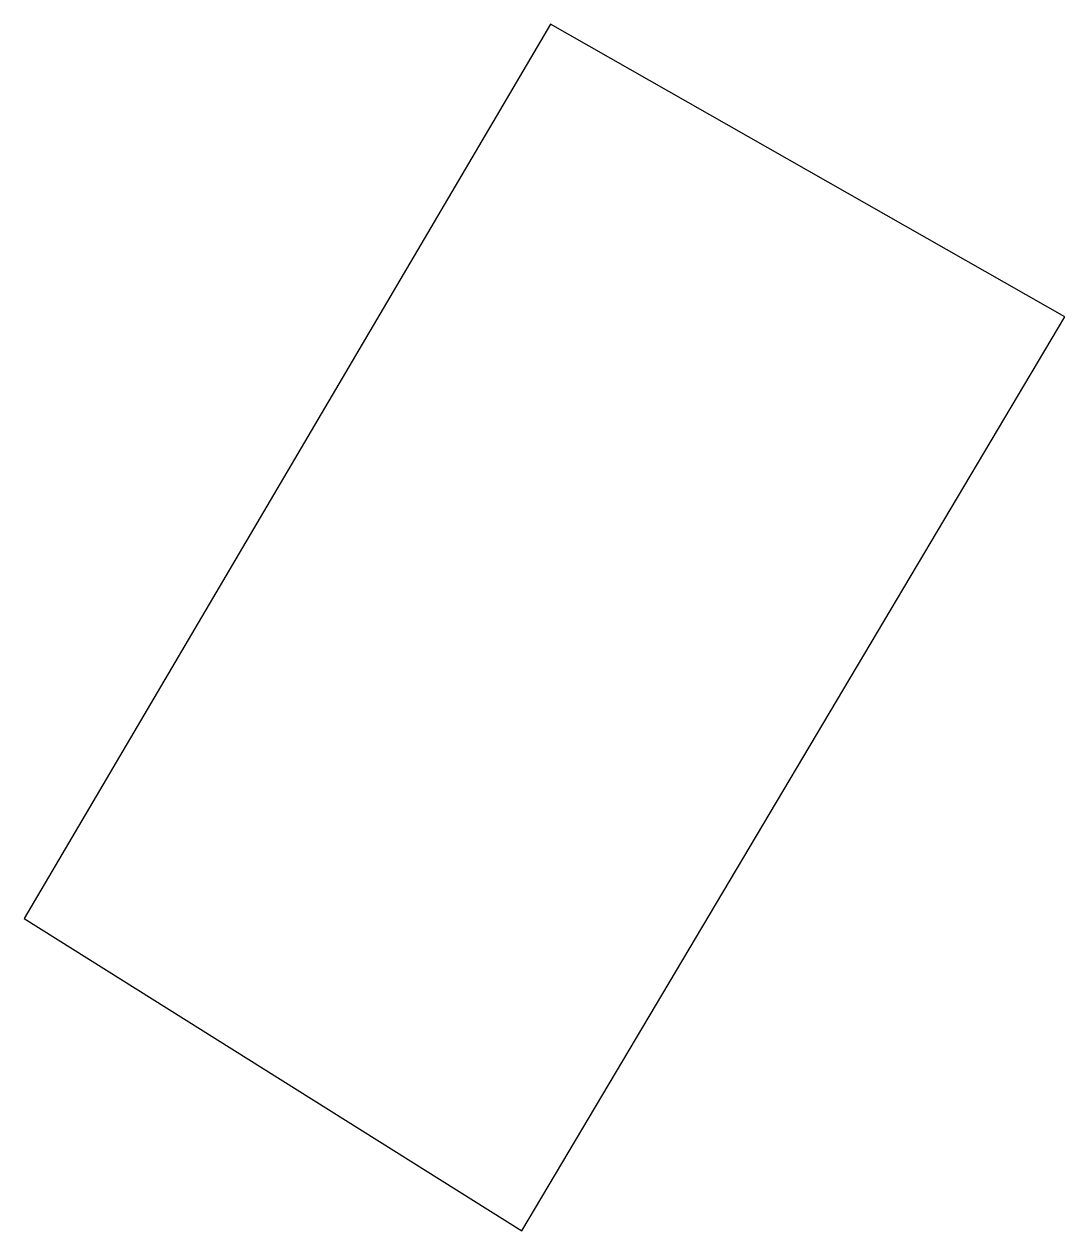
# Model space of a CAD drawing. Header units: millimetres. Extents: x 613271.6 to 613289.8, y 1321883 to 1321904.1.
import ezdxf

# ---------------------------------------------------------------- set-up
doc = ezdxf.new("R2010")
doc.units = ezdxf.units.MM

msp = doc.modelspace()

# ---------------------------------------------------------------- linework, layer by layer
at = {"elevation": 55.796}
msp.add_lwpolyline([(613289.839, 1321899), (613280.801, 1321904.139), (613271.558, 1321888.433), (613280.302, 1321882.951), (613289.839, 1321899)], dxfattribs=at)

doc.saveas('drawing.dxf')
